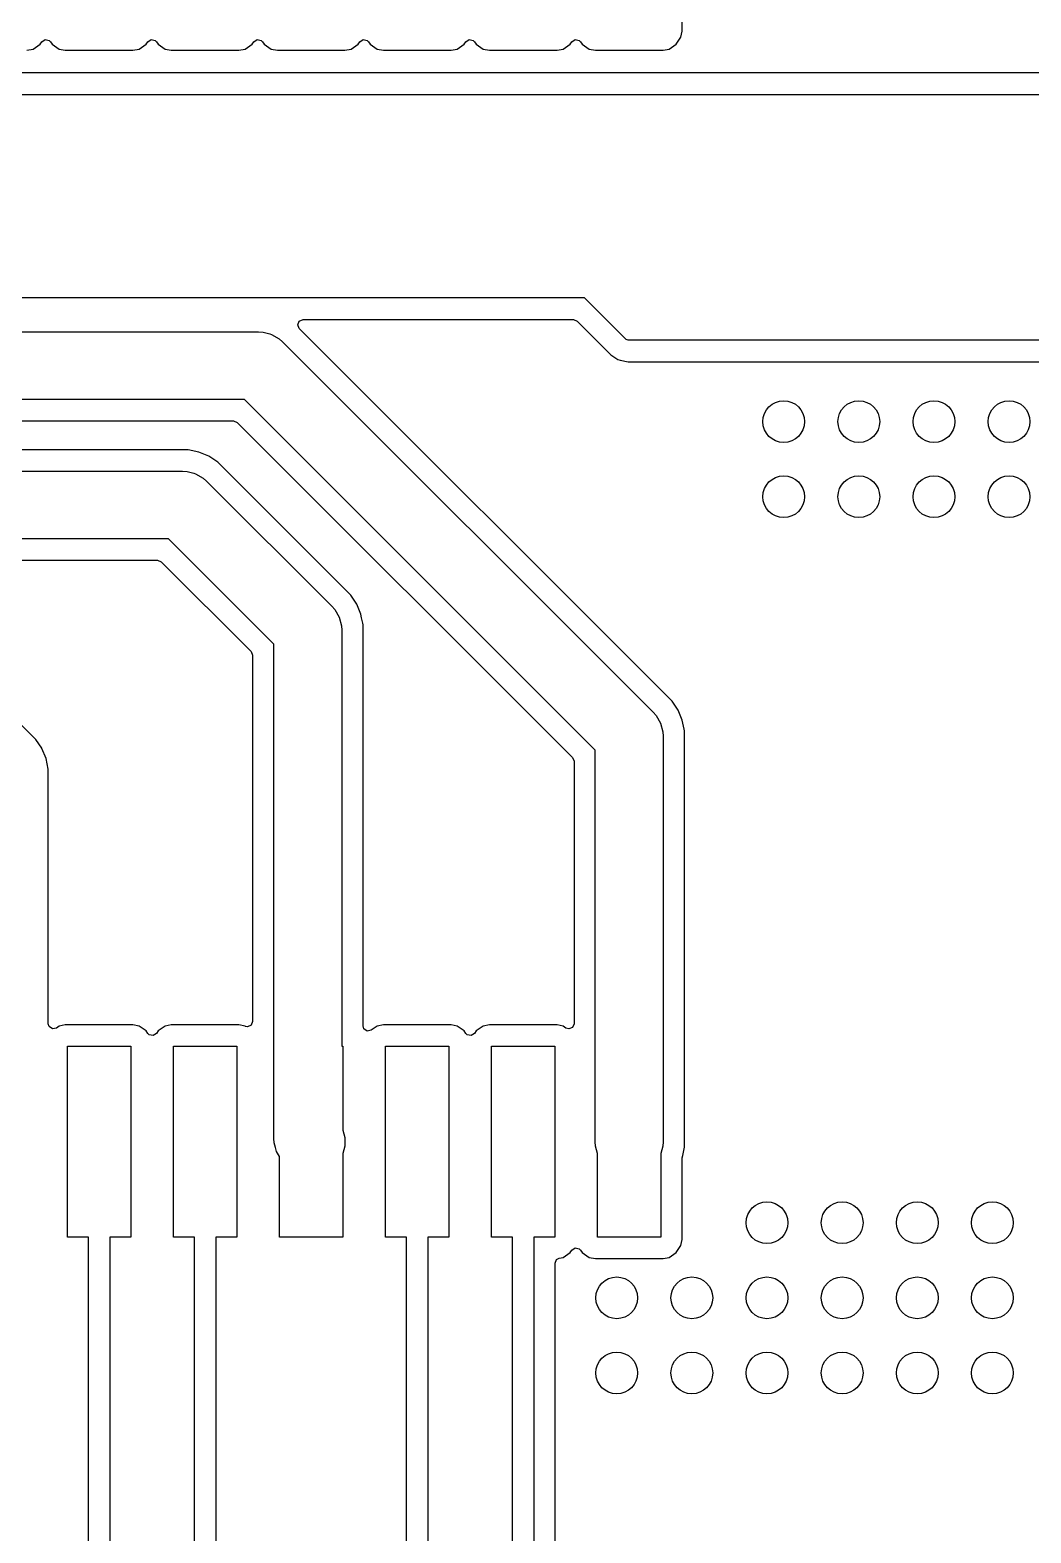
# Model space of a CAD drawing. Extents: x 97 to 200, y -158 to -52.
# Drawn here: x 137.92 to 149.91, y -143.72 to -125.71 of the extents above; entities that cross this region are included whole.
import ezdxf

# ---------------------------------------------------------------- set-up
doc = ezdxf.new("R2010")
doc.units = 0
doc.layers.add('BLACK', color=7, linetype='CONTINUOUS')

msp = doc.modelspace()

# ---------------------------------------------------------------- linework, layer by layer
at = {"layer": 'BLACK', "linetype": 'CONTINUOUS'}
for p, q in [((145.7356, -125.723667), (145.735599, -123.383534)), ((137.960401, -125.938334), (138.044584, -125.882084)), ((138.044584, -125.882084), (138.064133, -125.852826)), ((138.064133, -125.852826), (138.103906, -125.826251)), ((138.103906, -125.826251), (138.150823, -125.835583)), ((138.150823, -125.835583), (138.168067, -125.852827)), ((138.168067, -125.852827), (138.187615, -125.882084)), ((138.187615, -125.882084), (138.271797, -125.938333)), ((139.230401, -125.938334), (139.314584, -125.882084)), ((139.314584, -125.882084), (139.334133, -125.852826)), ((139.334133, -125.852826), (139.373906, -125.826251)), ((139.373906, -125.826251), (139.420823, -125.835583)), ((139.420823, -125.835583), (139.438067, -125.852827)), ((139.438067, -125.852827), (139.457615, -125.882084)), ((139.457615, -125.882084), (139.541797, -125.938333)), ((140.500401, -125.938334), (140.584584, -125.882084)), ((140.584584, -125.882084), (140.604133, -125.852826)), ((140.604133, -125.852826), (140.643906, -125.826251)), ((140.643906, -125.826251), (140.690823, -125.835583)), ((140.690823, -125.835583), (140.708067, -125.852827)), ((140.708067, -125.852827), (140.727615, -125.882084)), ((140.727615, -125.882084), (140.811797, -125.938333)), ((141.770401, -125.938334), (141.854584, -125.882084)), ((141.854584, -125.882084), (141.874133, -125.852826)), ((141.874133, -125.852826), (141.913906, -125.826251)), ((141.913906, -125.826251), (141.960823, -125.835583)), ((141.960823, -125.835583), (141.978067, -125.852827)), ((141.978067, -125.852827), (141.997615, -125.882084)), ((141.997615, -125.882084), (142.081797, -125.938333)), ((143.040401, -125.938334), (143.124584, -125.882084)), ((143.124584, -125.882084), (143.144133, -125.852826)), ((143.144133, -125.852826), (143.183906, -125.826251)), ((143.183906, -125.826251), (143.230823, -125.835583)), ((143.230823, -125.835583), (143.248067, -125.852827)), ((143.248067, -125.852827), (143.267615, -125.882084)), ((143.267615, -125.882084), (143.351797, -125.938333)), ((144.310401, -125.938334), (144.394584, -125.882084)), ((144.394584, -125.882084), (144.414133, -125.852826)), ((144.414133, -125.852826), (144.453906, -125.826251)), ((144.453906, -125.826251), (144.500823, -125.835583)), ((144.500823, -125.835583), (144.518067, -125.852827)), ((144.518067, -125.852827), (144.537615, -125.882084)), ((144.537615, -125.882084), (144.621797, -125.938333)), ((145.580401, -125.938334), (145.664584, -125.882084)), ((145.664584, -125.882084), (145.720834, -125.797901)), ((145.720834, -125.797901), (145.7356, -125.723667)), ((137.886166, -125.953099), (137.960401, -125.938334)), ((138.271797, -125.938333), (138.271799, -125.938334)), ((138.271799, -125.938334), (138.346033, -125.9531)), ((138.346033, -125.9531), (139.156166, -125.953099)), ((139.156166, -125.953099), (139.230401, -125.938334)), ((139.541797, -125.938333), (139.541799, -125.938334)), ((139.541799, -125.938334), (139.616033, -125.9531)), ((139.616033, -125.9531), (140.426166, -125.953099)), ((140.426166, -125.953099), (140.500401, -125.938334)), ((140.811797, -125.938333), (140.811799, -125.938334)), ((140.811799, -125.938334), (140.886033, -125.9531)), ((140.886033, -125.9531), (141.696166, -125.953099)), ((141.696166, -125.953099), (141.770401, -125.938334)), ((142.081797, -125.938333), (142.081799, -125.938334)), ((142.081799, -125.938334), (142.156033, -125.9531)), ((142.156033, -125.9531), (142.966166, -125.953099)), ((142.966166, -125.953099), (143.040401, -125.938334)), ((143.351797, -125.938333), (143.351799, -125.938334)), ((143.351799, -125.938334), (143.426033, -125.9531)), ((143.426033, -125.9531), (144.236166, -125.953099)), ((144.236166, -125.953099), (144.310401, -125.938334)), ((144.621797, -125.938333), (144.621799, -125.938334)), ((144.621799, -125.938334), (144.696033, -125.9531)), ((144.696033, -125.9531), (145.506166, -125.953099)), ((145.506166, -125.953099), (145.580401, -125.938334)), ((154.0352, -126.2229), (130.66604, -126.2229)), ((130.532664, -126.4824), (154.0352, -126.4824)), ((144.566535, -128.9208), (131.119905, -128.9208)), ((144.566536, -128.9208), (144.566535, -128.9208)), ((145.037437, -129.3917), (144.566536, -128.9208)), ((141.130842, -129.2428), (141.149148, -129.198606)), ((141.149148, -129.286994), (141.130842, -129.2428)), ((141.149148, -129.198606), (141.193342, -129.1803)), ((145.52021, -133.658057), (141.149148, -129.286994)), ((141.193342, -129.1803), (144.43316, -129.1803)), ((144.43316, -129.1803), (144.477354, -129.198606)), ((144.477354, -129.198606), (144.769752, -129.491003)), ((130.669436, -129.3272), (140.6611, -129.3272)), ((140.6611, -129.3272), (140.714131, -129.330676)), ((140.714131, -129.330676), (140.714146, -129.330676)), ((140.714146, -129.330676), (140.794966, -129.352332)), ((140.794966, -129.352332), (140.816623, -129.358135)), ((140.816623, -129.358135), (140.908501, -129.411181)), ((140.908501, -129.411181), (140.908508, -129.411188)), ((140.908508, -129.411188), (140.948468, -129.446232)), ((140.948468, -129.446232), (145.388468, -133.886232)), ((144.769752, -129.491003), (144.880177, -129.601428)), ((145.063671, -129.417934), (145.037437, -129.3917)), ((145.089905, -129.4288), (145.063671, -129.417934)), ((154.0352, -129.4288), (145.089905, -129.4288)), ((144.880177, -129.601428), (144.88018, -129.601431)), ((144.88018, -129.601431), (144.964368, -129.657682)), ((144.964368, -129.657682), (144.990602, -129.668548)), ((144.990602, -129.668548), (145.089905, -129.6883)), ((145.089905, -129.6883), (145.089906, -129.6883)), ((145.089906, -129.6883), (154.035199, -129.6883)), ((140.492764, -130.14), (130.5011, -130.14)), ((144.6947, -134.341936), (140.492764, -130.14)), ((130.436007, -130.3945), (140.361458, -130.3945)), ((140.361458, -130.3945), (140.405652, -130.412806)), ((140.405652, -130.412806), (144.421894, -134.429047)), ((139.816193, -130.7427), (130.050741, -130.7427)), ((139.943875, -130.768097), (139.816193, -130.7427)), ((140.064155, -130.817918), (139.943875, -130.768097)), ((140.172398, -130.890244), (140.064155, -130.817918)), ((140.1724, -130.890246), (140.172398, -130.890244)), ((141.67021, -132.388057), (140.1724, -130.890246)), ((129.919436, -130.9972), (139.7511, -130.9972)), ((139.7511, -130.9972), (139.804131, -131.000676)), ((139.804131, -131.000676), (139.804146, -131.000676)), ((139.804146, -131.000676), (139.884966, -131.022332)), ((139.884966, -131.022332), (139.906623, -131.028135)), ((139.906623, -131.028135), (139.998501, -131.081181)), ((139.998501, -131.081181), (139.998508, -131.081188)), ((139.998508, -131.081188), (140.038468, -131.116232)), ((140.038468, -131.116232), (141.538468, -132.616232)), ((139.582764, -131.81), (129.7511, -131.81)), ((140.8447, -133.071936), (139.582764, -131.81)), ((129.686007, -132.0645), (139.451458, -132.0645)), ((139.451458, -132.0645), (139.495652, -132.082806)), ((139.495652, -132.082806), (140.571894, -133.159047)), ((141.670221, -132.388067), (141.67021, -132.388057)), ((141.764455, -132.482301), (141.670221, -132.388067)), ((141.836781, -132.590544), (141.764455, -132.482301)), ((137.994455, -134.212301), (136.422398, -132.640244)), ((141.538468, -132.616232), (141.573519, -132.656199)), ((141.573519, -132.656199), (141.626565, -132.748077)), ((141.836785, -132.590552), (141.836781, -132.590544)), ((141.869416, -132.66933), (141.836785, -132.590552)), ((141.869416, -132.669331), (141.869416, -132.66933)), ((141.886601, -132.710819), (141.869416, -132.669331)), ((141.886601, -132.71082), (141.886601, -132.710819)), ((141.886602, -132.710823), (141.886601, -132.71082)), ((141.895095, -132.753521), (141.886602, -132.710823)), ((141.626565, -132.748077), (141.654023, -132.850554)), ((141.654023, -132.850554), (141.6575, -132.9036)), ((141.6575, -132.9036), (141.6575, -137.8886)), ((141.907985, -132.818323), (141.895095, -132.753521)), ((141.907985, -132.818324), (141.907985, -132.818323)), ((141.912, -132.838507), (141.907985, -132.818324)), ((141.912, -137.645392), (141.912, -132.838507)), ((140.8447, -138.9936), (140.8447, -133.071936)), ((140.571894, -133.159047), (140.5902, -133.203241)), ((140.5902, -133.203241), (140.5902, -137.592523)), ((145.520221, -133.658067), (145.52021, -133.658057)), ((145.522399, -133.660245), (145.520221, -133.658067)), ((145.614455, -133.752301), (145.522399, -133.660245)), ((145.662964, -133.8249), (145.614455, -133.752301)), ((145.388468, -133.886232), (145.423519, -133.926199)), ((145.423519, -133.926199), (145.476565, -134.018077)), ((145.686782, -133.860546), (145.662964, -133.8249)), ((145.736602, -133.980823), (145.686782, -133.860546)), ((145.758367, -134.090245), (145.736602, -133.980823)), ((145.476565, -134.018077), (145.504023, -134.120554)), ((145.504023, -134.120554), (145.5075, -134.1736)), ((145.5075, -134.1736), (145.5075, -139.0336)), ((145.762, -134.108507), (145.758367, -134.090245)), ((145.762, -139.098693), (145.762, -134.108507)), ((138.064477, -134.317097), (137.994455, -134.212301)), ((138.066782, -134.320546), (138.064477, -134.317097)), ((138.116602, -134.440823), (138.066782, -134.320546)), ((144.6947, -139.0336), (144.6947, -134.341936)), ((138.142, -134.568507), (138.116602, -134.440823)), ((144.421894, -134.429047), (144.4402, -134.473241)), ((144.4402, -134.473241), (144.4402, -137.618665)), ((138.142, -137.618665), (138.142, -134.568507)), ((140.5902, -137.592523), (140.571894, -137.636717)), ((138.152533, -137.653388), (138.142, -137.618665)), ((138.192306, -137.679964), (138.152533, -137.653388)), ((138.239223, -137.670632), (138.192306, -137.679964)), ((138.271795, -137.648867), (138.239223, -137.670632)), ((138.2718, -137.648865), (138.271795, -137.648867)), ((138.346031, -137.634101), (138.2718, -137.648865)), ((138.346035, -137.6341), (138.346031, -137.634101)), ((139.156167, -137.6341), (138.346035, -137.6341)), ((139.2304, -137.648865), (139.156167, -137.6341)), ((139.230402, -137.648866), (139.2304, -137.648865)), ((139.314583, -137.705114), (139.230402, -137.648866)), ((139.334133, -137.734373), (139.314583, -137.705114)), ((139.351376, -137.751616), (139.334133, -137.734373)), ((139.398293, -137.760948), (139.351376, -137.751616)), ((139.438067, -137.734373), (139.398293, -137.760948)), ((139.457616, -137.705114), (139.438067, -137.734373)), ((139.541796, -137.648867), (139.457616, -137.705114)), ((139.5418, -137.648865), (139.541796, -137.648867)), ((139.616031, -137.634101), (139.5418, -137.648865)), ((139.616035, -137.6341), (139.616031, -137.634101)), ((140.426167, -137.6341), (139.616035, -137.6341)), ((140.500403, -137.648866), (140.426167, -137.6341)), ((140.503788, -137.650268), (140.500403, -137.648866)), ((140.5277, -137.655023), (140.503788, -137.650268)), ((140.571894, -137.636717), (140.5277, -137.655023)), ((141.922533, -137.680115), (141.912, -137.645392)), ((141.962307, -137.706691), (141.922533, -137.680115)), ((142.009223, -137.697359), (141.962307, -137.706691)), ((142.081796, -137.648867), (142.009223, -137.697359)), ((142.0818, -137.648865), (142.081796, -137.648867)), ((142.156031, -137.634101), (142.0818, -137.648865)), ((142.156035, -137.6341), (142.156031, -137.634101)), ((142.966167, -137.6341), (142.156035, -137.6341)), ((143.0404, -137.648865), (142.966167, -137.6341)), ((143.040402, -137.648866), (143.0404, -137.648865)), ((143.124583, -137.705114), (143.040402, -137.648866)), ((143.144133, -137.734373), (143.124583, -137.705114)), ((143.161376, -137.751616), (143.144133, -137.734373)), ((143.208293, -137.760948), (143.161376, -137.751616)), ((143.248067, -137.734373), (143.208293, -137.760948)), ((143.267616, -137.705114), (143.248067, -137.734373)), ((143.351796, -137.648867), (143.267616, -137.705114)), ((143.3518, -137.648865), (143.351796, -137.648867)), ((143.426031, -137.634101), (143.3518, -137.648865)), ((143.426035, -137.6341), (143.426031, -137.634101)), ((144.236167, -137.6341), (143.426035, -137.6341)), ((144.3104, -137.648865), (144.236167, -137.6341)), ((144.310402, -137.648866), (144.3104, -137.648865)), ((144.342977, -137.670632), (144.310402, -137.648866)), ((144.3777, -137.681165), (144.342977, -137.670632)), ((144.421894, -137.662859), (144.3777, -137.681165)), ((144.4402, -137.618665), (144.421894, -137.662859)), ((138.3711, -140.1786), (138.3711, -137.8886)), ((138.3711, -137.8886), (139.1311, -137.8886)), ((139.1311, -137.8886), (139.1311, -140.1786)), ((139.6411, -140.1786), (139.6411, -137.8886)), ((139.6411, -137.8886), (140.4011, -137.8886)), ((140.4011, -137.8886), (140.4011, -140.1786)), ((141.6575, -137.8886), (141.6711, -137.8886)), ((141.6711, -137.8886), (141.6711, -138.894999)), ((142.1811, -140.1786), (142.1811, -137.8886)), ((142.1811, -137.8886), (142.9411, -137.8886)), ((142.9411, -137.8886), (142.9411, -140.1786)), ((143.4511, -140.1786), (143.4511, -137.8886)), ((143.4511, -137.8886), (144.2111, -137.8886)), ((144.2111, -137.8886), (144.2111, -140.1786)), ((140.848176, -139.04663), (140.8447, -138.9936)), ((141.6711, -138.894999), (141.694024, -138.980555)), ((141.694024, -138.980555), (141.694024, -139.086646)), ((144.698177, -139.086646), (144.6947, -139.0336)), ((145.5075, -139.0336), (145.504023, -139.086646)), ((140.848176, -139.046646), (140.848176, -139.04663)), ((140.863336, -139.103222), (140.848176, -139.046646)), ((140.875635, -139.149123), (140.863336, -139.103222)), ((140.9111, -139.210549), (140.875635, -139.149123)), ((140.9111, -140.1786), (140.9111, -139.210549)), ((141.694024, -139.086646), (141.6711, -139.172201)), ((141.6711, -139.172201), (141.6711, -140.1786)), ((144.7211, -139.172197), (144.698177, -139.086646)), ((144.7211, -140.1786), (144.7211, -139.172197)), ((145.504023, -139.086646), (145.4811, -139.172197)), ((145.4811, -139.172197), (145.4811, -140.1786)), ((145.7368, -139.22538), (145.742188, -139.198293)), ((145.742188, -139.198293), (145.762, -139.098693)), ((145.735599, -139.237572), (145.7368, -139.22538)), ((145.7356, -140.203667), (145.735599, -139.237572)), ((138.6241, -140.1786), (138.3711, -140.1786)), ((138.6241, -145.161977), (138.6241, -140.1786)), ((139.1311, -140.1786), (138.8781, -140.1786)), ((138.8781, -140.1786), (138.8781, -145.319714)), ((139.8941, -140.1786), (139.6411, -140.1786)), ((139.8941, -144.290994), (139.8941, -140.1786)), ((140.4011, -140.1786), (140.1481, -140.1786)), ((140.1481, -140.1786), (140.1481, -144.3436)), ((141.6711, -140.1786), (140.9111, -140.1786)), ((142.4341, -140.1786), (142.1811, -140.1786)), ((142.4341, -144.558363), (142.4341, -140.1786)), ((142.9411, -140.1786), (142.6881, -140.1786)), ((142.6881, -140.1786), (142.6881, -144.505758)), ((143.7041, -140.1786), (143.4511, -140.1786)), ((143.7041, -145.289544), (143.7041, -140.1786)), ((144.2111, -140.1786), (143.9581, -140.1786)), ((143.9581, -140.1786), (143.9581, -145.275812)), ((145.4811, -140.1786), (144.7211, -140.1786)), ((145.664584, -140.362084), (145.720834, -140.277901)), ((145.720834, -140.277901), (145.7356, -140.203667)), ((144.2126, -140.489079), (144.230906, -140.444885)), ((144.230906, -140.444885), (144.262907, -140.42778)), ((144.262907, -140.42778), (144.310401, -140.418334)), ((144.310401, -140.418334), (144.394584, -140.362084)), ((144.394584, -140.362084), (144.414133, -140.332826)), ((144.414133, -140.332826), (144.453906, -140.306251)), ((144.453906, -140.306251), (144.500823, -140.315583)), ((144.500823, -140.315583), (144.518067, -140.332827)), ((144.518067, -140.332827), (144.537615, -140.362084)), ((144.537615, -140.362084), (144.621797, -140.418333)), ((144.621797, -140.418333), (144.621799, -140.418334)), ((144.621799, -140.418334), (144.696033, -140.4331)), ((144.696033, -140.4331), (145.506166, -140.433099)), ((145.506166, -140.433099), (145.580401, -140.418334)), ((145.580401, -140.418334), (145.664584, -140.362084)), ((144.2126, -145.226993), (144.2126, -140.489079))]:
    msp.add_line(p, q, dxfattribs=at)
at = {"layer": 'BLACK'}
for centre in [(146.9511, -130.4036), (147.8511, -130.4036), (148.7511, -130.4036), (149.6511, -130.4036), (146.9511, -131.3036), (147.8511, -131.3036), (148.7511, -131.3036), (149.6511, -131.3036), (146.7511, -140.0036), (147.6511, -140.0036), (148.5511, -140.0036), (149.4511, -140.0036), (144.9511, -140.9036), (145.8511, -140.9036), (146.7511, -140.9036), (147.6511, -140.9036), (148.5511, -140.9036), (149.4511, -140.9036), (144.9511, -141.8036), (145.8511, -141.8036), (146.7511, -141.8036), (147.6511, -141.8036), (148.5511, -141.8036), (149.4511, -141.8036)]:
    msp.add_circle(centre, 0.25, dxfattribs=at)

doc.saveas('drawing.dxf')
